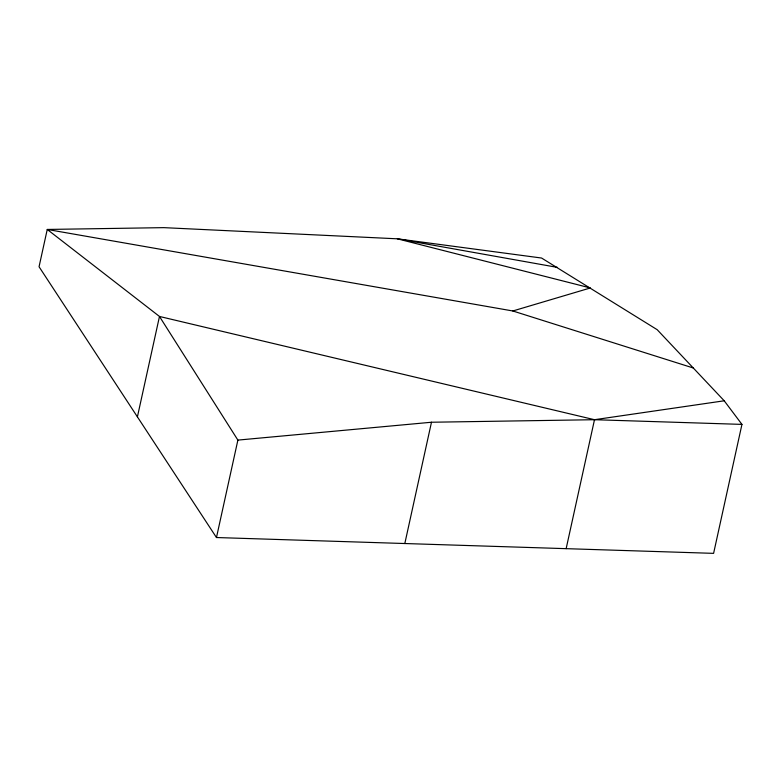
<?xml version="1.0" encoding="UTF-8"?>
<svg xmlns="http://www.w3.org/2000/svg" width="781" height="781" viewBox="0 0 781 781"><rect width="100%" height="100%" fill="white"/><g stroke="black" fill="none" stroke-linecap="round" stroke-linejoin="round"><path stroke-width="1.17" d="M137.407 416.869L159.48 316.461L47.25 229.448L39.05 266.751L216.464 537.533L713.6 553.358L741.95 424.395L724.212 400.79L657.182 329.689L541.575 258.033L397.324 238.81L163.805 227.642L47.25 229.448L512.814 310.975L693.284 367.988M216.464 537.533L237.883 440.103L159.48 316.461L594.497 419.709L741.95 424.395M404.822 543.527L431.483 422.238L594.497 419.709L724.212 400.79M566.147 548.662L594.497 419.709M512.814 310.975L590.387 287.955L397.324 238.81L557.507 267.405M237.883 440.103L431.483 422.238"/></g></svg>
